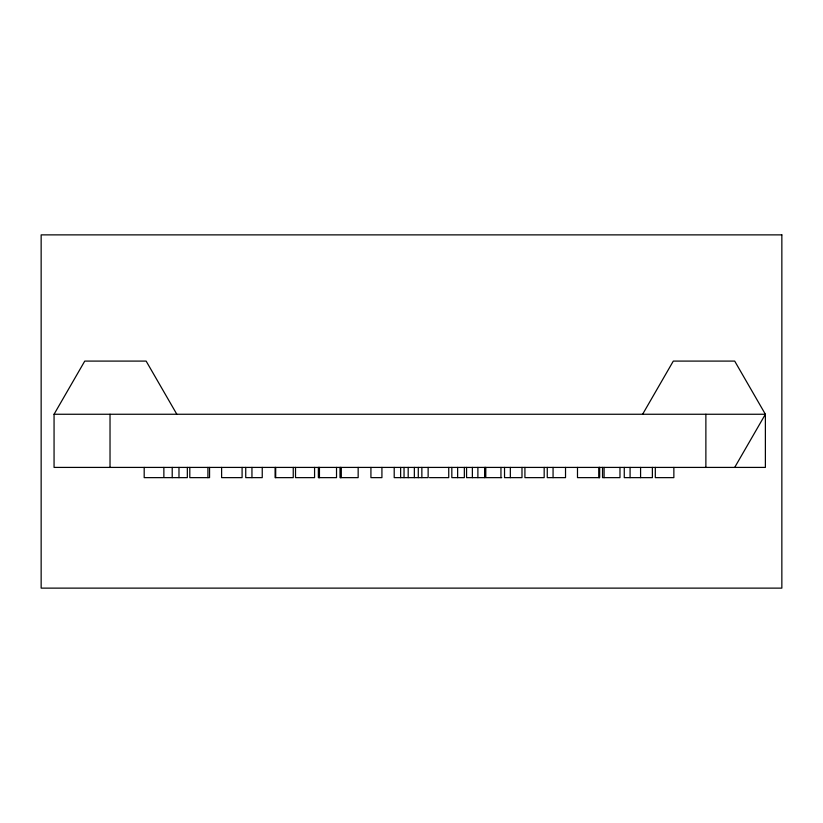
<?xml version="1.0" encoding="UTF-8"?>
<svg xmlns="http://www.w3.org/2000/svg" width="823" height="823" viewBox="0 0 823 823"><rect width="100%" height="100%" fill="white"/><g stroke="black" fill="none" stroke-linecap="round" stroke-linejoin="round"><path stroke-width="1.23" d="M642.619 414.257L673.307 361.091L734.692 361.091L765.38 414.257L765.38 467.413L54.061 467.413L54.061 414.257L84.759 361.091L146.134 361.091L176.832 414.257M734.692 467.413L765.38 414.257L54.061 414.257M163.211 477.638L144.19 477.638L144.19 467.413M429.493 477.638L448.741 477.638L448.741 467.413M501.763 477.638L485.796 477.638L485.796 467.413M705.877 414.257L705.877 467.413M673.862 467.413L673.862 477.638L655.314 477.638L655.314 467.413M652.382 467.413L652.382 477.638L624.266 477.638L624.266 467.413M640.582 467.413L640.582 477.638M630.079 467.413L630.079 477.638M619.976 467.413L619.976 477.638L602.529 477.638L602.529 467.413M604.092 467.413L604.092 477.638M599.576 467.413L599.576 477.638L577.489 477.638L577.489 467.413M599.483 467.413L599.483 477.638M598.918 467.413L598.918 477.638M565.524 467.413L565.524 477.638L547.264 477.638L547.264 467.413M553.066 467.413L553.066 477.638M544.178 467.413L544.178 477.638L524.92 477.638L524.92 467.413M521.988 467.413L521.988 477.638L504.53 477.638L504.53 467.413M510.342 467.413L510.342 477.638M500.95 467.413L500.95 477.638M485.22 467.413L485.22 477.638L466.569 477.638L466.569 467.413M484.737 467.413L484.737 477.638M477.885 467.413L477.885 477.638M472.371 467.413L472.371 477.638M464.347 467.413L464.347 477.638L451.827 477.638L451.827 467.413M457.639 467.413L457.639 477.638M428.135 467.413L428.135 477.638L394.207 477.638L394.207 467.413M421.86 467.413L421.86 477.638M418.279 467.413L418.279 477.638M414.35 467.413L414.35 477.638M408.187 467.413L408.187 477.638M404.042 467.413L404.042 477.638M400.636 467.413L400.636 477.638M381.923 467.413L381.923 477.638L370.926 477.638L370.926 467.413M358.159 467.413L358.159 477.638L340.012 477.638L340.012 467.413M341.082 467.413L341.082 477.638M340.609 467.413L340.609 477.638M336.525 467.413L336.525 477.638L318.367 477.638L318.367 467.413M319.447 467.413L319.447 477.638M318.964 467.413L318.964 477.638M314.571 467.413L314.571 477.638L295.519 477.638L295.519 467.413M293.245 467.413L293.245 477.638L275.098 477.638L275.098 467.413M275.695 467.413L275.695 477.638M262.239 467.413L262.239 477.638L245.738 477.638L245.738 467.413M251.951 467.413L251.951 477.638M242.096 467.413L242.096 477.638L221.613 477.638L221.613 467.413M209.556 467.413L209.556 477.638L189.794 477.638L189.794 467.413M207.91 467.413L207.91 477.638M187.335 467.413L187.335 477.638L163.87 477.638L163.87 467.413M178.982 467.413L178.982 477.638M172.213 467.413L172.213 477.638M110.025 414.257L110.025 467.413M781.85 234.874L41.15 234.874L41.15 588.126L781.85 588.126L781.85 234.874"/></g></svg>
